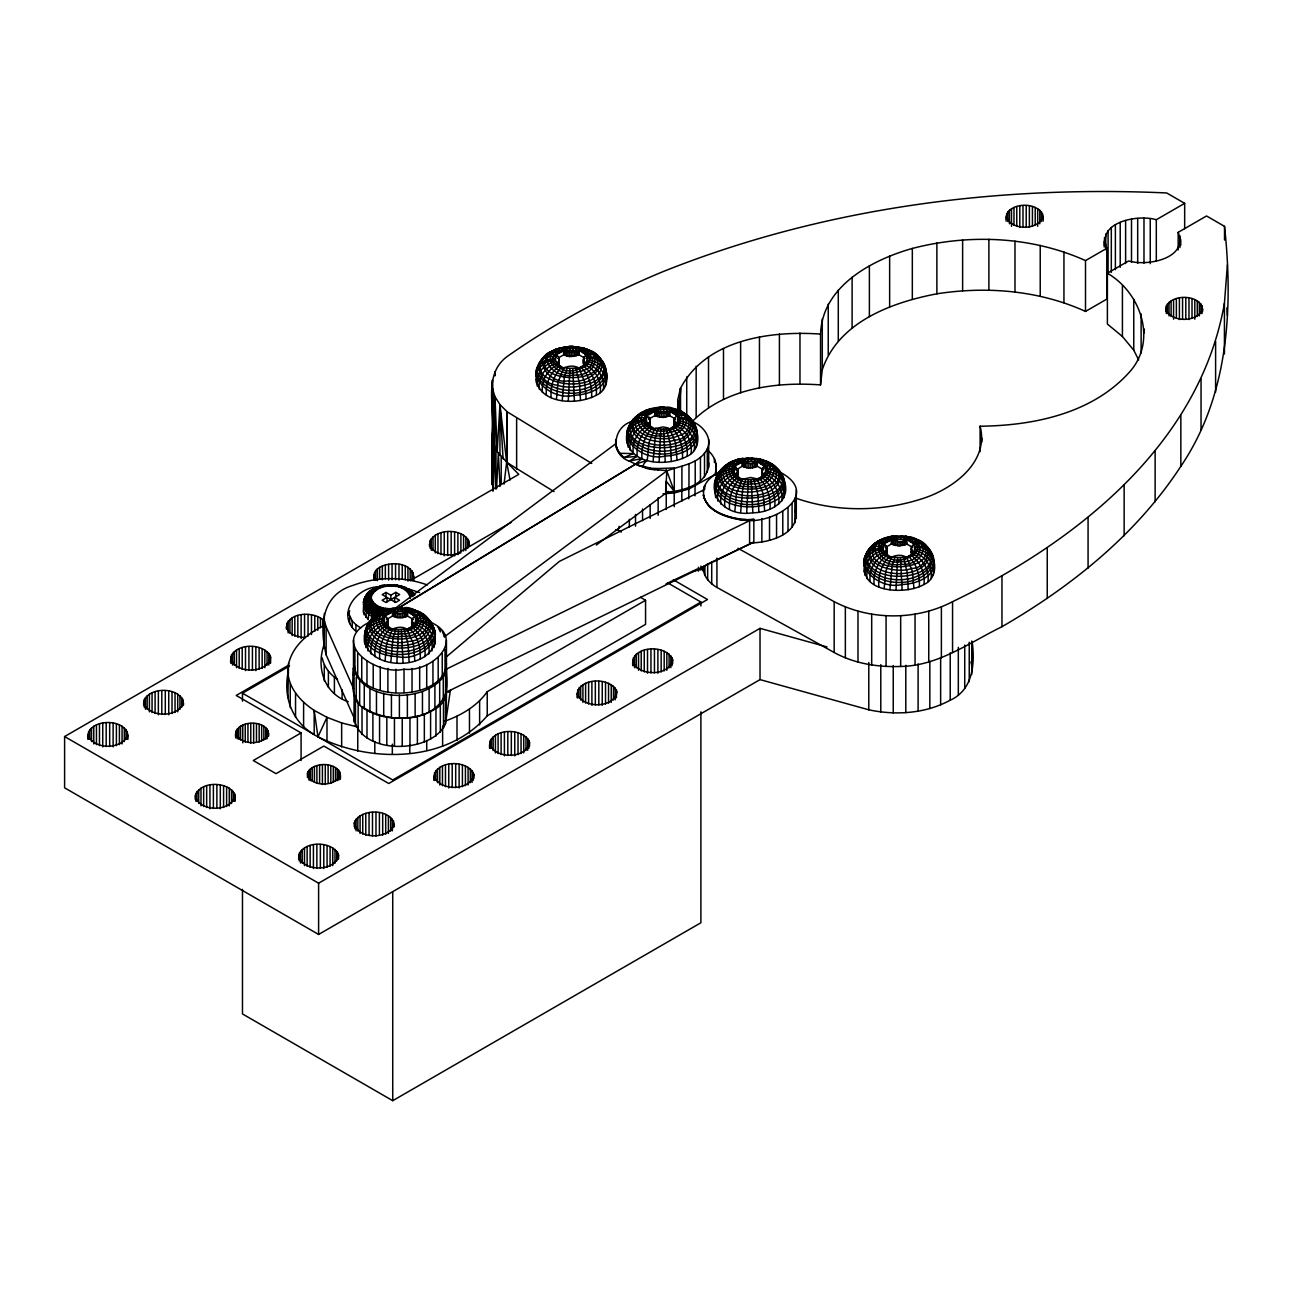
<?xml version="1.0" encoding="UTF-8"?>
<svg xmlns="http://www.w3.org/2000/svg" width="1292" height="1292" viewBox="0 0 1292 1292"><rect width="100%" height="100%" fill="white"/><g stroke="black" fill="none" stroke-linecap="round" stroke-linejoin="round"><path stroke-width="1.5" d="M195.189 795.274C197.741 812.539 232.512 812.539 235.063 795.274C229.12 779.819 195.237 780.562 195.189 799.231M230.735 657.111C233.287 674.359 268.058 674.359 270.609 657.111C264.424 640.961 228.216 642.689 230.735 663.054M298.662 855.029C301.214 872.278 335.985 872.278 338.552 855.029C332.593 839.558 298.71 840.301 298.662 858.97M340.264 779.367C343.51 761.828 312.729 759.793 307.448 773.456C309.805 787.248 335.371 787.377 340.264 775.103M446.434 663.41C444.674 703.801 349.486 703.042 354.428 660.325M370.093 621.807C327.893 642.285 376.247 676.087 404.025 669.191C431.463 672.793 467.946 638.587 429.832 621.807M394.173 826.848C394.125 808.194 360.242 807.435 354.299 822.907C357.157 839.671 388.23 839.832 394.173 824.926M410.355 598.438C407.545 582.03 377.135 581.868 371.321 596.468L366.169 597.744L363.795 600.409C363.02 608.467 371.208 613.587 377.991 615.525M435.081 640.574C430.591 670.968 369.334 670.968 364.845 640.574M364.845 637.99C362.826 627.008 373.808 618.513 384.095 619.643L384.871 616.155C374.583 613.345 366.282 622.373 365.087 631.982C362.293 649.02 383.304 656.094 396.886 656.497C424.971 663.652 456.674 624.795 415.846 619.643L415.007 616.139C427.894 612.731 436.26 626.717 435.081 637.99M375.665 570.596L373.856 576.49L375.665 580.366L375.665 570.596C385.791 559.581 415.943 561.164 413.747 580.431M368.01 650.958C365.846 639.072 374.212 627.314 385.517 624.343L384.095 619.643M433.999 780.416C431.496 760.051 467.688 758.307 473.889 774.457C471.015 791.237 439.942 791.382 433.999 776.476M489.636 748.31C487.116 727.929 523.325 726.201 529.51 742.351C526.652 759.115 495.579 759.276 489.636 744.353M536.228 376.78C535.098 365.588 543.27 351.666 556.077 354.864L556.9 355.348L555.479 358.433C514.636 363.569 546.338 402.426 574.423 395.271C588.022 394.868 609.017 387.794 606.239 370.756C605.011 361.13 596.839 352.328 586.584 354.815L585.793 355.332L587.23 358.433C608.177 355.3 614.427 387.406 596.274 395.271C577.831 405.268 539.894 404.767 536.228 379.105M537.181 368.365L536.471 374.276C547.323 399.616 595.386 399.616 606.239 374.276C604.398 365.701 595.564 360.42 587.23 360.032L585.777 363.149C596.985 366.04 605.399 377.684 603.299 389.473M587.23 360.032L587.23 358.433M605.512 368.365C600.602 397.096 547.372 397.371 537.181 371.821C540.153 364.602 547.921 360.42 555.479 360.032L556.9 363.117L556.174 363.682C545.046 366.201 537.488 378.249 539.394 389.473M627.072 443.689C624.343 431.318 631.53 411.825 647.147 415.685L646.307 419.189C605.48 424.341 637.182 463.198 665.267 456.044C678.865 455.64 699.86 448.566 697.066 431.528C695.871 421.87 687.554 412.923 677.234 415.685L678.074 419.189C699.133 416.089 705.27 448.405 687.118 456.302C668.675 466.299 630.738 465.798 627.072 440.136M628.025 429.138L627.072 437.552M635.519 526.167L635.519 514.442M632.757 665.671C630.254 645.289 666.446 643.561 672.648 659.711C669.773 676.475 638.7 676.637 632.757 661.73M674.214 506.658L674.214 492.979L688.846 489.038L714.783 474.632C718.304 466.573 715.316 456.98 708.84 451.344M696.356 429.138L697.066 435.049C686.23 460.388 638.151 460.388 627.314 435.049M692.092 421.337C702.509 425.52 712.732 437.213 707.289 448.889C699.521 464.119 680.965 465.443 666.801 470.902L665.687 492.187C682.854 491.348 709.05 484.161 708.694 462.956M781.741 501.086C783.889 489.2 775.571 477.442 764.234 474.455L765.655 471.37L764.832 466.267C775.152 463.489 783.469 472.452 784.664 482.094C790.882 501.91 769.321 512.94 752.865 512.763C717.367 518.593 698.681 480.446 730.545 462.423L738.523 464.054L742.319 461.89L750.7 463.634L765.381 460.663L772.083 464.151L774.037 467.446M778.123 471.16C821.341 492.462 778.85 521.241 749.602 520.644L749.602 542.834C768.078 543.27 800.459 534.42 795.355 510.437M863.944 565.977C862.846 554.72 870.969 540.896 883.776 544.061L884.6 544.562L883.179 547.63C842.352 552.782 874.054 591.639 902.139 584.485C915.737 584.081 936.732 577.007 933.938 559.953C932.727 550.327 924.539 541.542 914.284 544.013L913.509 544.546L914.946 547.63C935.893 544.497 942.126 576.603 923.99 584.468C906.79 594.724 860.165 593.48 865.01 564.814M913.202 555.043L914.946 547.63M375.035 656.74C373.824 646.065 378.104 634.905 386.679 628.3L386.679 625.796L382.933 625.199C376.424 607.967 408.595 605.205 417.009 616.042C423.518 633.274 391.331 636.035 382.933 625.199C389.247 625.328 389.425 615.525 382.933 616.042M492.801 490.734L492.107 434.984C495.563 409.273 482.223 374.745 507.255 356.43C555.705 322.402 608.112 294.447 662.748 271.74C822.083 207.931 995.825 185.224 1166.676 192.96L1184.667 203.345L1184.667 228.765M632.289 421.337C612.989 426.57 609.598 454.041 629.172 461.099L637.263 456.302C636.052 445.627 640.331 434.451 648.907 427.846L648.907 425.359L645.16 424.761C634.986 428.686 628.364 439.635 630.238 450.504M649.262 417.413L650.199 419.464L649.246 426.958L650.199 423.841L649.262 417.413L645.16 415.588C638.652 432.836 670.823 435.582 679.221 424.761C685.729 407.513 653.558 404.767 645.16 415.588M675.151 426.958C672.744 423.211 673.439 415.378 679.221 415.588L675.474 414.667L675.49 412.503C687.409 409.079 696.033 423.824 697.309 433.999M724.86 506.868C723.649 496.193 727.929 485.033 736.488 478.411L736.505 475.924L732.758 475.327C722.583 479.251 715.962 490.201 717.835 501.086M766.721 461.163L760.18 459.371L757.257 461.89L761.053 464.054L769.015 462.423C810.746 493.35 706.288 507.32 723.019 467.93L727.493 466.234L734.744 466.25L737.797 470.03L736.828 477.523L737.797 474.422L736.844 472.355M766.818 475.327C760.536 475.424 760.277 465.621 766.818 466.154L763.071 465.233L763.071 463.069C752.719 453.589 719.208 464.442 736.488 478.411C746.857 487.908 780.368 477.039 763.071 463.069M411.986 619.902L412.955 627.314C410.533 623.6 411.26 615.816 417.009 616.042L413.246 615.105L413.262 612.941C423.13 609.436 433.127 621.597 432.965 630.69C427.604 647.082 406.124 649.359 391.395 647.486C379.719 646.856 360.161 635.519 369.512 622.195C373.711 616.3 383.24 606.642 390.717 612.779L392.025 610.777C375.601 606.529 361.179 628.59 364.845 644.127M446.321 692.367L446.111 719.386L446.434 690.945M554.058 491.638L507.255 462.714L497.162 451.522L494.965 396.676L492.43 388.375L492.898 435.372M492.898 481.545L492.268 484.726L492.769 429.461M353.911 663.668L353.83 669.418L353.911 663.668C353.265 678.801 348.533 699.327 364.263 708.678C374.632 715.461 387.148 718.029 399.389 718.271C411.712 718.207 424.325 715.768 434.903 709.179C449.648 701.427 447.177 683.29 446.548 669.434L445.514 670.031L446.548 669.434L445.611 673.52L445.449 723.859C431.35 754.77 358.805 755.093 353.927 717.512L326.117 654.786C319.56 627.25 320.965 594.918 352.716 585.486C376.457 576.603 403.427 576.297 427.281 584.937M324.227 648.18L324.34 613.458M493.027 490.766L494.206 445.433L492.333 437.487L492.963 490.766L492.979 441.476M494.852 375.568L494.965 371.644L495.143 375.552M591.768 463.457L507.255 411.873L499.956 404.59L494.965 396.676L493.382 443.382L492.43 388.375M679.624 412.406L680.529 388.23C706.304 339.311 770.549 330.558 820.533 334.079C822.18 286.243 871.68 259.967 912.33 248.435C969.242 233.658 1031.565 236.307 1085.506 260.596L1106.776 248.322C1096.278 222.062 1137.913 214.101 1156.308 219.721L1184.667 203.345M693.933 424.745L693.271 422.5C688.006 415.023 679.269 407.319 669.66 411.324C663.846 414.441 656.368 413.408 651.798 408.805C626.895 413.763 640.396 438.117 660.05 435.808C673.794 439.958 698.374 422.775 679.576 411.631L680.529 388.23L677.719 400.019L677.719 411.76M496.58 488.699L498.324 453.088L500.069 486.438M379.606 606.723L376.069 611.988L374.987 617.091C364.99 615.993 357.916 599.278 371.321 598.438C374.486 608.144 387.196 609.485 395.901 608.37M504.042 484.112L506.658 462.213L507.255 411.873L507.255 462.714L518.77 474.342L64.6 736.553L64.6 787.813L318.607 934.455L760.019 679.608L868.789 709.809C895.921 715.623 925.557 713.588 950.218 700.199C973.086 689.928 975.105 663.426 972.165 641.656M700.894 605.996L700.894 602.04L392.736 779.964L317.961 736.795C294.075 724.764 283.013 699.715 287.906 673.568C286.727 651.168 305.558 633.952 324.437 625.393M287.906 697.664L288.536 663.426M1178.175 249.954L1178.175 232.35L1206.534 215.974L1224.525 226.358C1233.343 308.287 1228.595 396.014 1180.84 466.299C1136.443 534.355 1071.698 586.31 1001.962 626.701C969.533 642.528 938.283 665.897 900.669 666.462C877.833 667.334 854.367 663.62 834.18 652.492L716.931 587.424C709.453 583.16 702.186 575.344 703.494 566.122M1178.175 232.35C1188.688 258.61 1147.054 266.572 1128.659 260.952L1107.389 273.226C1141.547 293.074 1157.874 342.186 1128.465 373.21C1091.239 413.779 1033.051 425.649 980.111 426.215L980.111 451.635M388.472 586.164L388.779 584.759L389.134 586.18M1224.428 354.024L1224.428 303.2L1227.4 264.779M537.294 369.738C539.087 356.657 552.701 348.372 564.992 347.193L567.22 350.342L579.058 350.471C607.046 357.432 574.423 378.233 560.583 368.268C537.714 356.56 570.402 342.525 582.111 350.52C596.823 346.304 607.805 366.266 606.481 379.105M628.138 430.511C628.849 422.032 635.826 415.62 642.964 411.857L650.942 413.488L654.721 411.308L668.965 411.663C683.791 400.552 700.199 431.786 677.799 435.824C664.427 443.737 621.468 435.21 639.911 413.957L650.942 413.488L647.147 415.685L646.791 413.941M725.587 465.362C719.143 469.836 715.816 477.087 714.67 484.565M365.798 597.275L367.493 593.513L373.081 592.673M376.989 589.459C369.948 586.762 364.263 596.549 363.31 602.637L365.959 595.951L371.918 594.53M388.892 610.696L389.134 608.726M691.446 422.403C724.069 388.391 775.571 381.625 820.533 384.903L822.277 369.754L822.277 318.93M554.333 354.815C560.68 354.363 560.55 364.086 554.333 363.973L557.837 364.651L558.079 367.057C549.585 373.614 545.24 384.661 546.419 395.271M558.144 362.067L558.144 366.46L559.291 359.241M386.857 627.524L388.004 624.747L386.825 621.985M414.861 660.81L413.295 643.4L406.705 628.784L398.582 629.608L396.886 662.635M586.245 399.325L584.678 382.157L578.977 368.075L569.966 368.398L568.27 401.15M677.089 460.356L675.522 442.946L669.692 428.702L660.81 429.17L659.114 462.181M764.686 510.921L763.104 493.512L757.29 479.267L748.391 479.736L746.711 512.763M913.961 588.522L912.378 571.371L906.677 557.272L897.665 557.595L895.986 590.347M413.876 628.219L415.846 619.643M445.95 692.447C434.887 724.344 385.904 723.795 362.018 706.514L362.018 734.55M445.449 723.859L450.407 690.025M980.111 426.215C989.349 461.712 953.948 488.037 924.345 498.018C882.888 511.971 836.538 512.569 795.194 497.937M422.258 614.039C413.408 604.914 401.069 619.11 392.025 610.777L393.22 612.101L401.36 611.278C402.959 602.443 419.302 611.552 423.388 615.493M572.744 350.067C578.235 343.058 560.696 348.049 573.713 346.547M663.587 410.84C665.057 401.812 679.527 411.793 684.485 413.585L685.616 415.055L682.66 413.618M726.362 465.621L732.839 461.163L738.281 459.29L743.045 462.229L751.169 461.405L752.154 457.885L763.104 460.533L759.664 459.807M900.443 539.265L901.428 535.744L901.816 536.745L896.309 536.745L896.696 535.744L897.665 539.265L906.758 539.668C934.746 546.629 902.139 567.43 888.298 557.482C865.43 545.757 898.118 531.739 909.826 539.717C920.453 535.647 931.774 549.1 933.115 558.935M392.542 586.18L392.897 584.759L393.204 586.164M703.284 491.525C704.059 482.223 711.876 475.553 719.886 471.903M884.164 588.522L885.747 571.371L891.383 557.223C896.002 554.995 903.544 553.929 907 558.419L908.405 556.271L912.33 556.271C920.825 562.811 925.169 573.858 923.99 584.468M445.611 696.921L446.531 692.06L753.236 542.333L706.013 564.798M375.051 589.879L375.261 588.942L371.644 590.686L373.323 588.877M556.448 399.325L558.031 382.157L563.683 368.026C568.302 365.798 575.844 364.732 579.284 369.221L580.706 367.073L584.63 367.057C593.109 373.614 597.453 384.661 596.274 395.271M737.926 548.26L834.18 601.668C870.404 620.612 916.335 620.612 952.559 601.668C1075.332 542.559 1199.67 445.142 1224.428 303.2M747.034 458.886L747.422 457.885L752.364 458.159M585.066 358.304L579.058 354.832L579.284 349.583L582.837 347.952L588.28 349.825L594.772 354.266L591.817 352.845M621.339 532.062L618.157 530.14L619.126 526.312M912.766 547.485L906.758 544.029L907 538.78C910.101 535.437 915.98 537.989 918.063 541.332M385.775 608.37L384.725 611.504C374.519 611.746 360.306 599.375 371.498 590.509L374.793 590.961M368.236 625.199L368.882 622.954L375.31 616.349M630.464 424.745L631.11 422.5C637.36 413.036 648.455 407.691 659.824 407.319C672.841 408.821 655.319 403.831 660.81 410.84M718.045 475.311L718.691 473.066C723.52 467.058 732.354 456.27 740.526 462.907L741.834 460.905L742.319 466.25L736.262 469.755M384.095 621.242C375.746 621.63 366.912 626.911 365.087 635.502C375.924 660.842 424.002 660.842 434.855 635.502C433.014 626.911 424.18 621.63 415.846 621.242M540.266 361.728L537.537 367.283M867.32 553.17C868.741 546.887 874.732 543.351 879.836 540.282L887.604 541.849L876.784 542.382C851.186 578.025 953.754 572.291 918.289 540.282L910.521 541.832L909.826 539.717M886.603 546.823L886.635 554.429L886.603 546.823L884.6 544.562L882.048 544.013M865.236 556.481C869.451 543.447 883.583 536.261 896.696 535.744M368.301 593.771L371.498 590.509M911.458 546.791L911.458 554.429L911.458 546.791L913.509 544.546L916.076 544.013L912.62 543.044L912.33 540.944M911.135 552.249L911.458 551.167M1202.626 309.321C1196.893 322.725 1171.473 322.725 1165.739 309.321M127.86 739.347C131.138 716.882 84.707 716.882 87.985 739.347M127.86 735.406C121.674 749.877 94.187 749.877 87.985 735.406M183.496 705.222C183.981 685.39 143.137 685.39 143.622 705.222M183.496 703.284C177.295 717.771 149.824 717.771 143.622 703.284M268.623 736.036C269.915 717.981 231.801 719.079 235.806 738.007M324.437 621.113C314.699 610.696 286.517 611.278 286.356 628.929M268.623 733.743C263.52 745.662 240.91 745.662 235.806 733.743M324.276 644.11C315.878 667.205 323.888 693.513 348.242 701.734M348.388 615.024L349.68 610.809M365.184 596.775C361.502 605.367 370.869 612.376 378.281 614.185M365.959 595.951C362.39 604.285 371.466 611.084 378.653 612.844M413.747 576.49L411.938 580.366L411.938 570.596M469.367 546.29C469.852 526.458 429.009 526.458 429.493 546.29M467.575 538.473L467.575 548.341L469.367 544.368M593.642 352.813L588.732 350.859L584.63 351.731L584.905 353.846L588.361 354.815C582.595 354.654 582.046 362.551 584.404 366.25L583.435 359.774M583.435 363.052L584.404 356.576M577.136 693.836C583.08 708.759 614.152 708.597 617.011 691.834C610.825 675.684 574.617 677.412 577.136 697.777M694.143 450.504C696.291 438.65 687.99 426.845 676.62 423.905L678.074 419.189M445.53 669.531L749.602 520.644C730.755 520.062 696.905 510.582 704.689 485.501L704.689 489.41M715.962 478.621C709.243 508.45 756.095 512.44 774.716 500.731C792.836 493.657 784.099 466.509 765.655 469.771M736.828 473.147L732.758 475.327L735.342 474.455L733.904 471.37L735.342 466.687L732.758 466.154M765.655 471.37C773.214 471.774 780.982 475.94 783.953 483.16C773.763 508.725 720.516 508.45 715.623 479.72C718.578 472.71 726.653 469.367 733.904 469.771M865.01 558.935L863.944 571.855M867.061 552.039C859.6 587.505 949.572 582.547 927.624 547.178M1043.048 221.19C1046.536 199.953 1002.657 199.953 1006.161 221.19M1043.048 217.185C1037.314 230.59 1011.894 230.59 1006.161 217.185M1202.626 311.372C1203.466 292.686 1164.916 292.686 1165.739 311.372M379.961 613.28L382.561 607.708M363.795 600.409L363.31 611.988L368.204 619.756L369.076 609.533L374.793 603.945M649.246 422.581L645.16 424.761L647.13 424.325L654.689 428.702L651.41 429.057C644.159 436.954 641.09 448.017 641.962 458.579L629.172 461.099L638.846 465.572L650.102 467.946L650.102 468.818L674.279 467.946L674.279 491.348L666.801 470.902C661.116 469.044 633.209 471.515 647.292 460.356L648.875 442.946L654.689 428.702L663.119 426.909L668.271 427.991L670.128 430.01L671.452 427.684L677.266 424.325L677.589 426.392C687.118 431.673 692.625 442.785 691.075 453.589M379.363 587.569C379.864 585.163 384.935 583.822 385.775 586.536M385.064 660.81L386.647 643.4L392.477 629.156C397.064 626.943 404.541 625.926 407.917 630.464L409.225 628.122L413.262 628.3C421.822 634.905 426.102 646.065 424.89 656.74M734.89 510.921L736.456 493.512L742.302 479.284L750.717 477.491L755.868 478.573L757.726 480.576L759.034 478.25L763.071 478.411C771.647 485.033 775.927 496.193 774.716 506.868M822.277 369.754C838.201 322.079 891.658 302.36 936.878 293.817C986.733 286.033 1039.269 290.393 1085.506 311.42L1106.776 299.146L1106.776 248.322M398.582 629.608L395.837 629.333L392.93 638.571L390.846 662.021M660.81 429.17L658.064 428.879L655.157 438.133L653.074 461.567M748.391 479.736L745.662 479.461L742.738 488.699L740.655 512.133M569.966 368.398L567.22 368.123L564.313 377.345L562.23 400.536M897.665 557.595L894.936 557.32L892.029 566.542L889.93 589.733M388.779 584.759L383.966 585.922L389.005 585.486M442.252 630.964L444.416 636.778L445.029 635.389M413.505 619.546L407.465 616.058L407.917 610.777L410.355 609.243L413.295 610.405L409.839 609.679M874.813 545.289L876.784 542.01L879.836 540.282M640.396 597.275L645.564 600.263L645.564 624.359L487.229 715.784C446.693 762.894 370.352 763.265 317.961 736.795L326.989 717.335L341.653 722.922L357.755 726.976M675.716 419.173L669.66 415.685L670.128 410.339M401.36 611.278L404.089 611.552L407.012 608.241L412.439 609.566M666.317 411.114L668.562 407.949L670.354 408.87L666.737 408.498M751.169 461.405L753.914 461.68L756.143 458.531L757.952 459.451M353.41 675.668L353.314 668.271C363.569 703.833 428.605 703.219 445.611 673.52M885.068 539.668C889.962 533.854 900.395 547.743 907 538.78M395.901 586.536L397.5 585.438L392.671 585.486M867.11 578.671C865.204 567.446 872.746 555.431 883.873 552.879L886.635 550.053L886.942 547.889M412.923 622.146L411.986 625.263M675.135 421.79L674.198 424.907M364.263 598.777L367.493 593.513M368.398 592.947C361.469 601.426 372.112 610.648 380.365 611.94M633.629 418.753C609.598 457.336 714.783 457.336 690.768 418.753M721.211 469.335C696.194 512.117 814.025 504.09 773.973 465.362M648.907 412.503L652.945 412.342L654.253 410.339L654.721 411.308L654.721 415.685L648.665 419.173M391.799 609.323L397.597 607.757L402.329 607.757L402.716 608.774M741.624 459.451L747.422 457.885L748.391 461.405M569.966 350.067L568.981 346.547L563.199 348.097C583.936 339.731 609.517 366.815 576.975 372.08C555.964 379.057 535.179 352.022 565.718 347.839M552.346 352.135L555.754 349.325L562.004 351.44L563.425 349.583L560.97 348.032C532.853 354.686 553.751 379.703 573.486 375.019C597.308 377.167 604.737 348.969 577.718 347.193L575.473 350.342L577.766 351.085L579.284 349.583M380.962 613.361L384.354 610.535M643.19 412.907L646.581 410.097L652.945 412.342M654.253 430.01L655.383 428.314L658.064 428.879M730.788 463.473L734.873 461.05M880.062 541.332L883.47 538.522L889.703 540.637L891.125 538.78L891.383 544.029L885.295 547.533M741.834 480.576L742.981 478.896L745.662 479.461M563.425 369.221L564.62 367.574L567.22 368.123M392.025 630.464L393.236 628.784L395.837 629.333M891.125 558.419L892.32 556.771L894.936 557.32M397.387 608.031L398.582 611.278M376.537 615.493L380.736 612.295L388.698 613.942L392.526 611.746L392.526 616.026L386.405 619.562M642.964 411.857L638.765 415.055L641.72 413.618M372.064 589.895L376.634 587.279L379.606 588.183M444.416 721.34C460.953 715.461 476.958 706.272 487.229 691.688L645.564 600.263M908.179 589.733L907.226 572.453L903.916 559.065L905.821 556.804M580.479 400.536L579.51 383.256L576.216 369.867L578.122 367.606M384.919 624.795L392.477 629.156L389.183 629.511C381.931 637.392 378.879 648.455 379.735 659.033M734.728 474.907L742.302 479.284L739.008 479.639C731.757 487.52 728.688 498.583 729.56 509.145M556.174 363.682L563.683 368.026L560.583 368.268C553.396 376.101 550.279 387.051 551.135 397.548M883.873 552.879L891.383 557.223L888.298 557.482C881.112 565.298 877.995 576.264 878.835 586.746M757.726 460.905L755.852 466.945L752.525 467.833L747.051 467.833L742.319 466.25L743.045 462.229L743.724 466.929L743.724 462.552M407.917 610.777L406.043 616.736L402.716 617.624L397.242 617.608L392.526 616.026L393.22 612.101L393.931 616.704L393.931 612.424M399.115 587.198L401.295 586.035L410.032 590.686L406.415 588.942L406.625 589.879M557.191 355.575L555.964 356.85C530.657 352.894 536.067 383.934 557.353 385.129C573.26 391.428 617.689 382.125 599.908 357.981M395.837 611.552L392.93 608.241L386.647 610.405L390.087 609.679M648.875 409.952L651.798 408.805M736.456 460.533L738.281 459.29M541.267 360.726L546.694 355.122M366.234 595.16L370.562 590.799M375.778 615.234C358.352 633.242 392.703 646.727 407.61 641.478C428.04 641.446 438.957 617.156 415.572 610.535M638.006 414.78C618.593 435.808 660.18 446.321 674.666 440.023C694.498 440.087 697.874 407.61 675.474 414.667M448.486 692.237L450.876 689.847M874.878 543.205C855.466 564.233 897.052 574.73 911.538 568.432C931.096 568.561 934.907 536.309 912.62 543.044M867.982 550.925L871.922 546.032L878.592 542.042M915.56 539.442L906.096 536.212L903.189 539.539L905.466 540.282L905.466 544.659L899.071 545.854L891.383 544.029L892.32 540.088L897.665 539.265M399.341 607.66L635.406 464.199L641.962 458.579M888.298 557.482L887.636 555.059C877.914 561.18 872.875 573.18 874.135 584.468M727.493 464.151L730.545 462.423M586.746 356.85L595.095 357.222L601.797 360.969C604.995 386.211 565.266 388.327 549.068 378.54C530.673 372.451 544.74 344.318 559.904 352.651C528.315 349.47 545.256 385.549 568.771 380.769C589.798 385.791 617.269 359.951 586.939 349.325M394.577 608.774L615.509 443.915L618.319 451.78L623.955 457.578L637.263 456.302M444.416 636.778L666.801 470.902M445.982 657.176L559.355 561.406L703.284 490.136M596.306 545.046L668.287 491.348M647.13 424.325L646.307 419.189M402.07 588.183L404.38 587.166L406.076 588.183L400.278 586.164M552.12 351.085C516.671 383.094 619.239 388.827 593.626 353.168L584.905 353.846M369.076 591.946L374.147 588.7M635.05 417.607L637.537 415.895M722.648 468.172L725.119 466.477M376.989 605.447L372.064 611.584L371.288 620.241M648.907 427.846L650.91 426.505L651.41 429.057M736.488 478.411L738.507 477.071L739.008 479.639M386.679 628.3L388.698 626.959L389.183 629.511M558.079 367.057L559.92 365.846L560.583 368.268M398.727 607.838L635.406 464.199L647.292 460.356M692.9 571.516L703.316 568.658M687.118 456.302C688.329 445.627 684.049 434.451 675.49 427.846L669.692 428.702L669.692 431.609M407.416 629.172L415.055 624.763C426.312 627.524 433.918 639.524 431.916 650.958M757.29 479.267L764.848 474.907L765.187 476.974C774.716 482.239 780.207 493.35 778.672 504.155M557.595 358.336L563.683 354.832L564.62 350.891L563.425 349.583L563.683 354.832L569.675 356.592L579.058 354.832L578.154 350.907L577.766 355.462L577.766 351.085L571.371 352.28L563.683 350.471L556.077 354.864L555.98 353.184M578.977 368.075L586.584 363.682L586.73 365.62C596.161 370.836 601.733 381.818 600.231 392.542M387.002 601.814L387.002 597.437L382.109 600.263L385.937 602.476L399.664 594.546L395.837 592.334L390.846 595.224L386.001 592.43L382.174 594.643L395.691 602.443L399.519 600.231L394.674 597.437L394.674 601.814M410.565 580.479L510.938 522.533M288.455 665.283L236.21 695.451L301.084 732.919L301.084 760.52M242.476 701.152L242.476 693.223L289.489 666.074M301.084 732.919L253.28 760.52L276.052 773.666L323.856 746.065L388.747 783.517L707.483 599.504L673.326 579.785M64.6 736.553L318.607 883.195L760.019 628.348L827.042 646.953M906.677 557.272L914.284 552.879C925.379 555.447 932.921 567.446 931.015 578.671M242.476 889.381L242.476 1013.945L392.736 1100.687L700.894 922.763L700.894 711.811M885.795 556.271L885.537 553.848C875.088 558.628 868.531 570.305 870.178 581.755M557.837 364.651C547.388 369.431 540.815 381.108 542.478 392.542M584.63 351.731L582.821 352.635L582.111 350.52M648.907 425.359C638.2 430.026 631.594 441.993 633.306 453.589L623.955 457.578M386.679 625.796C375.972 630.48 369.383 642.447 371.079 654.027M736.505 475.924C725.797 480.608 719.192 492.575 720.904 504.155M413.262 612.941L411.244 613.942L407.465 611.778M549.068 352.813L559.856 347.952M639.895 413.585L647.276 410.485M675.49 412.503L673.455 413.488L669.66 411.324M372.629 589.281L377.296 587.166M377.668 614.039L385.048 610.938M876.784 542.01L885.747 538.393M404.687 589.459L409.047 589.281M666.058 583.839L696.937 569.126M732.839 461.163L734.179 460.663M577.54 367.348L575.473 368.123L576.216 369.867M373.081 602.233L366.767 607.224L365.798 617.334M763.071 465.233L772.067 464.522C796.857 497.275 702.719 497.275 727.509 464.522L738.523 464.054L734.744 466.25L734.389 464.522M413.246 615.105L422.242 614.394C447.032 647.163 352.894 647.163 377.684 614.394L388.698 613.942L384.871 616.155L384.564 614.394M885.068 552.023L885.068 554.946L884.616 552.314L882.048 553.186L885.537 553.848M554.413 349.825L564.992 347.193M645.257 410.598L660.05 407.529M656.126 411.986L656.126 416.363L655.464 411.663L654.721 415.685L663.119 417.445L669.66 415.685L668.965 411.663L668.255 416.363L668.255 411.986M460.905 552.831C450.65 556.529 434.015 556.19 429.493 544.368M376.069 587.618L380.865 585.987L382.561 587.198M381.398 586.164C361.889 589.346 367.687 610.244 385.048 610.308M375.601 588.183L379.606 586.843M882.129 539.022L892.707 536.39L894.936 539.539L892.675 540.282L892.675 544.659L891.383 539.668L883.776 544.061L883.68 542.382M888.67 537.23C860.569 543.884 881.467 568.9 901.202 564.233C920.841 566.526 934.342 542.188 909.455 537.23M406.883 590.961L411.114 590.799L414.91 594.255M577.718 347.193L583.822 348.339L590.347 352.135M371.918 600.376C365.103 601.135 362.551 608.774 364.15 614.734M646.791 422.387C635.083 423.873 625.683 435.226 628.138 447.177M734.389 472.953C722.68 474.439 713.281 485.792 715.736 497.743M384.564 622.825C372.855 624.311 363.456 635.664 365.911 647.615M884.616 552.314L883.663 550.812C872.084 552.298 862.636 563.473 865.01 575.344M656.562 408.595C625.99 412.794 646.791 439.861 667.819 432.868C700.393 427.604 674.795 400.488 654.027 408.87L655.819 407.949L658.064 411.114M737.296 459.677L742.738 458.353L745.662 461.68M743.417 458.531C716.382 460.307 723.811 488.521 747.648 486.39C767.4 491.073 788.298 466.024 760.18 459.371M744.144 459.161C716.769 461.971 730.416 488.263 751.686 483.822C772.778 485.711 779.351 460.743 755.416 459.161M379.961 586.326L385.048 585.389M379.816 586.843C357.351 585.954 335.549 613.926 355.93 631.287L355.93 624.714L352.215 621L348.388 612.747M385.404 585.857C362.325 587.375 368.672 611.455 389.005 609.63M387.487 609.566L397.823 607.967L408.127 609.323M393.592 608.403C362.664 611.568 378.072 641.284 402.103 636.262C425.94 638.409 433.369 610.195 406.334 608.403M394.335 609.049C366.944 611.843 380.591 638.135 401.86 633.71C422.952 635.599 429.542 610.632 405.607 609.049M654.091 469.594L658.129 468.754L658.129 470.191M408.595 592.673L414.183 593.513M753.85 519.336L745.71 520.369L745.71 519.336C729.479 518.673 707.725 512.682 703.284 494.82C707.031 511.987 727.041 516.509 741.673 519.917L753.85 519.336L753.85 542.721M646.307 420.804C638.765 421.192 630.997 425.375 628.025 432.594C638.652 457.416 685.729 457.416 696.356 432.594C693.4 425.375 685.616 421.192 678.074 420.804M733.904 471.37C725.571 471.758 716.737 477.039 714.896 485.63C725.749 510.954 773.827 510.954 784.664 485.63L783.953 483.16M883.663 550.812L883.179 549.229C874.846 549.617 866.011 554.898 864.187 563.473C875.023 588.813 923.102 588.813 933.938 563.473C932.113 554.898 923.279 549.617 914.946 549.229M563.716 347.322L569.207 346.757M742.141 458.66L757.435 458.66M743.433 459.258L756.143 459.258M663.006 493.786L674.214 492.979M384.176 585.438L397.5 585.438M896.923 535.954L891.415 536.519L892.707 536.39M897.165 536.648C868.224 536.115 875.556 566.041 900.96 561.665C925.96 563.037 925.96 535.276 900.96 536.648M393.608 609.13L406.318 609.13M677.589 417.623L685.939 417.994L692.641 421.741C696.776 453.024 627.605 453.024 631.74 421.741L638.442 417.994L646.791 417.623M765.187 468.188L773.537 468.56L780.239 472.307C784.373 503.605 715.203 503.605 719.337 472.307L726.023 468.56L734.389 468.188M914.461 546.048L922.795 546.419L929.497 550.166C933.648 581.448 864.477 581.448 868.612 550.166L875.33 546.419L883.663 546.048M415.362 618.06L423.728 618.448L430.414 622.195C434.548 653.477 365.378 653.477 369.512 622.195L376.214 618.448L384.564 618.06M409.758 594.53L413.65 594.804L407.529 588.7M885.795 540.944L889.703 540.637M558.079 351.731L562.004 351.44M586.73 365.62L582.805 365.862L584.63 367.057M927.947 581.755C929.449 571.032 923.877 560.034 914.445 554.817L910.505 555.059L912.33 556.271M736.488 463.069L740.526 462.907M386.679 612.941L390.717 612.779M428.847 654.027C430.397 643.238 424.89 632.111 415.362 626.846L411.244 626.943L413.262 628.3M677.589 426.392L673.471 426.489L675.49 427.846M765.187 476.974L761.069 477.071L763.071 478.411M896.486 536.002L901.638 536.002M388.585 584.985L393.075 584.985M388.521 585.47L393.156 585.47M633.306 453.589L619.885 453.298L616.219 447.726L615.686 444.254M410.355 596.468L411.744 596.5C410.113 589.669 402.458 586.923 396.273 585.857M573.486 346.757L579.51 348.097M664.33 407.529L675.522 409.952M658.129 468.754L646.226 467.882L635.406 464.199M901.202 535.954L906.096 536.212M392.897 584.759L397.242 585.179M304.557 637.505C297.596 637.004 288.407 634.679 286.356 627.008M615.573 529.865L618.157 530.14M756.143 458.531L762.264 459.677M905.417 536.39L911.538 537.537M396.951 585.163L401.295 586.035L402.313 587.569M396.612 585.389L401.715 586.326M399.163 586.229L402.054 586.843M401.86 586.843L419.545 592.511M404.089 611.552L406.705 612.101L407.465 616.058L406.043 616.736L406.043 612.44M753.914 461.68L756.563 462.245L757.257 466.25L763.314 469.755M586.746 361.615C598.341 363.084 607.789 374.26 605.399 386.147M914.461 550.812C926.041 552.298 935.489 563.473 933.115 575.344M677.589 422.387C689.298 423.873 698.697 435.226 696.243 447.177M765.187 472.953C776.896 474.439 786.295 485.792 783.84 497.743M415.362 622.825C427.071 624.311 436.47 635.664 434.015 647.615M588.361 363.973L584.404 361.873M916.076 553.186L913.056 552.023L911.135 548.971M679.221 424.761L675.151 422.581L674.182 419.464M672.583 408.805L679.576 411.631M677.105 410.485L681.191 412.907M764.686 461.05L768.788 463.473M400.811 585.987L405.607 587.618M414.877 610.938L418.963 613.361M412.955 623.019L417.009 625.199M638.846 465.572L642.463 466.8M582.837 347.952L583.822 348.339M918.289 540.282L922.488 543.48M769.015 462.423C777.865 466.364 783.743 475.101 784.906 484.565M765.381 460.663L772.083 464.151M914.655 538.522L921.341 542.01M404.38 587.166L409.612 589.895M403.653 587.279L411.082 592.398L413.085 596.726M375.051 615.896L368.301 611.988L363.423 604.268M579.058 350.471L586.584 354.815M906.758 539.668L914.284 544.013M667.706 582.87L700.894 602.04M242.476 693.223L314.182 734.502L314.182 710.39C301.327 701.911 289.731 689.476 287.906 673.568M764.832 466.267L761.053 464.054L760.568 461.858M677.234 415.685L673.455 413.488L672.971 411.276M415.007 616.139L411.244 613.942L410.743 611.73M414.409 624.327L415.362 626.846M773.214 465.621L777.881 470.078M686.86 415.895L689.33 417.607M596.016 355.122L598.487 356.818L595.531 354.008M408.353 588.877L413.375 593.771M424.632 616.349C434.144 621.937 435.775 634.13 435.081 644.127M355.93 624.714L360.71 627.993M322.192 657.886C323.969 666.817 329.961 674.424 337.487 679.35M923.247 543.205L926.186 546.032M424.164 615.234L431.043 622.954L433.789 628.51M1138.672 359.919L1133.762 350.197L1122.425 336.501L1107.389 324.05L1107.389 273.226M908.405 556.271C916.787 563.813 920.114 575.747 919.29 586.746M580.706 367.073C589.071 374.615 592.398 386.55 591.575 397.548M759.034 478.25C767.496 485.937 770.888 497.985 770 509.145M671.452 427.684C679.899 435.372 683.307 447.403 682.418 458.579M409.225 628.122C417.671 635.809 421.079 647.857 420.191 659.033M557.256 362.907L555.964 361.615C544.368 363.084 534.92 374.26 537.294 386.147M927.155 547.937L930.143 550.925M778.882 471.079L781.515 475.311M411.114 590.799L414.748 595.289M674.279 491.348L666.268 481.205L666.268 492.155M621.759 455.705L619.885 453.767M762.894 467.801L761.747 474.955L762.91 477.717L762.91 473.34M354.04 693.966L358.142 702.606L358.142 730.658M930.789 553.17L932.889 556.481M605.173 367.283L602.427 361.728M431.916 627.621L434.015 630.948M440.217 630.383L438.182 626.911L440.362 631.917M495.611 488.764L494.206 445.433L497.162 451.522L499.956 404.59L506.658 462.213L510.065 480.043M324.227 620.144L326.117 626.733L353.556 688.62M558.742 361.695L559.291 363.617M903.916 559.065L903.189 557.32L905.24 556.545L905.24 559.468M753.914 479.461L757.952 494.61L758.905 512.133M666.317 428.879L670.354 444.028L671.323 461.567M404.089 629.333L408.127 644.482L409.096 662.021M605.399 369.738L606.481 373.226M365.798 633.048C375.988 658.597 429.219 658.322 434.128 629.592M970.922 661.892L972.165 667.286M703.123 568.771L703.494 570.789L703.494 566.881M914.009 555.608L913.476 552.346L914.445 554.817M317.961 736.795L314.182 710.39L326.989 717.335L326.989 741.43M900.443 557.595L902.139 590.347M751.169 479.736L752.865 512.763M663.587 429.17L665.267 462.181M572.744 368.398L574.423 401.15M401.36 629.608L403.039 662.635M392.542 608.726L392.671 609.63M1226.819 307.932L1227.4 315.603M503.072 458.886L499.956 404.59L499.956 455.414M677.719 400.019L678.381 411.922M492.914 403.265L492.43 379.945L492.268 484.726M886.958 553.364L885.957 545.805M1224.525 226.358L1224.525 240.054M1215.611 341.314L1215.611 392.138M1202.077 305.623L1202.077 313.439M1200.962 303.878L1200.962 313.649M1201.043 378.831L1201.043 429.655M1199.347 302.263L1199.347 315.942M1197.28 300.842L1197.28 316.475M1194.809 299.631L1194.809 319.189M1192.015 298.71L1192.015 318.252M1188.979 298.064L1188.979 319.576M1185.798 297.741L1185.798 319.253M1182.568 297.741L1182.568 319.253M1180.743 239.472L1180.743 245.335M1180.84 415.475L1180.84 466.299M1179.967 235.855L1179.967 247.58M1179.402 298.064L1179.402 319.576M1176.366 298.71L1176.366 318.252M1173.572 299.631L1173.572 319.189M1171.101 300.842L1171.101 316.475M1169.018 302.263L1169.018 315.942M1167.403 303.878L1167.403 313.649M1166.305 305.623L1166.305 313.439M1156.308 219.721L1156.308 260.774M1155.129 450.94L1155.129 501.764M1150.251 218.687L1150.251 263.649M1144.292 329.008L1144.292 332.916M1143.985 218.251L1143.985 263.213M1141.127 313.94L1141.127 353.039M1137.687 218.396L1137.687 263.358M1133.762 299.373L1133.762 350.197M1131.501 219.155L1131.501 262.163M1125.623 220.48L1125.623 263.487M1124.137 484.968L1124.137 535.792M1122.425 285.677L1122.425 336.501M1120.212 222.337L1120.212 267.299M1115.384 224.695L1115.384 269.657M1111.314 227.473L1111.314 272.434M1108.084 230.606L1108.084 273.613M1105.774 233.997L1105.774 249.647M1104.482 237.566L1104.482 245.383M1104.208 241.216L1104.208 247.079M1088.074 517.301L1088.074 568.125M1085.506 260.596L1085.506 311.42M1063.946 251.924L1063.946 302.748M1047.247 547.679L1047.247 598.503M1042.483 213.487L1042.483 219.349M1041.384 211.743L1041.384 221.513M1040.222 245.367L1040.222 296.191M1039.769 210.128L1039.769 223.807M1037.686 208.706L1037.686 226.294M1035.215 207.495L1035.215 225.099M1032.421 206.575L1032.421 226.116M1029.385 205.929L1029.385 227.44M1026.219 205.606L1026.219 227.117M1022.989 205.606L1022.989 227.117M1019.808 205.929L1019.808 227.44M1016.772 206.575L1016.772 226.116M1014.979 241.12L1014.979 291.944M1013.978 207.495L1013.978 225.099M1011.507 208.706L1011.507 226.294M1009.44 210.128L1009.44 223.807M1007.825 211.743L1007.825 221.513M1006.71 213.487L1006.71 219.349M1001.962 575.877L1001.962 626.701M988.881 239.278L988.881 290.119M981.855 438.085L981.855 441.993M971.746 641.026L971.746 674.537M969.242 642.221L969.242 681.643M964.736 645.047L964.736 688.41M962.621 239.908L962.621 290.732M958.325 647.34L958.325 694.66M952.559 601.668L952.559 652.492M950.218 652.88L950.218 700.199M941.383 607.078L941.383 657.903M940.641 657.563L940.641 704.883M936.878 242.993L936.878 293.817M933.228 557.563C928.851 587.133 869.274 587.133 864.897 557.563M929.836 661.262L929.836 708.581M928.754 611.294L928.754 662.118M918.111 663.878L918.111 711.198M915.043 614.168L915.043 665.009M913.056 552.023L913.056 554.946M912.33 248.435L912.33 299.26M912.104 551.07L912.104 555.447M905.805 665.332L905.805 712.651M904.012 540.799L904.012 545.176M902.43 541.17L902.43 545.547M900.766 541.396L900.766 545.789M900.669 615.638L900.669 666.462M899.071 541.477L899.071 545.854M897.375 541.396L897.375 545.789M895.711 541.17L895.711 545.547M894.129 540.799L894.129 545.176M893.24 665.59L893.24 712.909M889.639 256.091L889.639 306.915M886.005 551.07L886.005 555.463M886.07 615.638L886.07 666.462M883.179 547.63L883.179 549.229M880.789 664.621L880.789 711.957M871.696 614.168L871.696 665.009M869.387 265.764L869.387 316.588M868.789 662.489L868.789 709.809M857.985 611.294L857.985 662.118M852.106 277.215L852.106 328.039M845.356 607.078L845.356 657.903M838.282 290.119L838.282 340.943M834.18 601.668L834.18 652.492M828.237 304.153L828.237 354.977M820.533 334.079L820.533 384.903M799.974 333.078L799.974 383.902M796.292 490.136L796.292 518.221M794.887 499.455L794.887 522.856M792.093 503.864L792.093 527.265M788.023 507.934L788.023 531.335M783.953 479.72L783.84 485.679M782.79 511.535L782.79 534.936M779.415 334.063L779.415 384.903M776.557 514.555L776.557 537.957M769.515 516.913L769.515 540.298M762.264 468.673L762.264 476.829M761.876 469.61L761.876 475.908M761.876 518.512L761.876 541.913M760.019 628.348L760.019 679.608M759.454 337.05L759.454 387.875M757.257 461.89L757.257 466.25L755.852 466.945L755.852 462.552M754.253 463.085L754.253 467.462M752.525 463.457L752.525 467.833M750.7 463.634L750.7 468.011M748.859 463.634L748.859 468.011M747.051 463.457L747.051 467.833M745.322 463.085L745.322 467.462M740.623 341.928L740.623 392.752M737.797 470.03L737.797 475.488M737.474 468.98L737.474 476.522M735.923 467.058L735.923 469.981M735.907 474.067L735.907 476.99M723.488 348.549L723.488 399.373M716.931 558.112L716.931 587.424M716.252 469.335L716.252 475.198M716.139 463.973L716.139 475.698M714.428 458.692L714.428 462.601M711.714 562.343L711.714 583.839M708.694 439.555L708.694 467.656M708.517 356.754L708.517 407.578M707.661 564.152L707.661 579.801M707.289 448.889L707.289 472.274M704.899 565.621L704.899 575.392M704.511 453.298L704.511 476.7M703.123 567.14L703.123 571.08M700.926 566.074L700.926 570.014M700.442 457.368L700.442 480.769M698.439 567.22L698.439 571.161M696.162 366.282L696.162 417.106M695.209 460.969L695.209 484.371M695.048 486.034L695.048 495.805M688.975 463.99L688.975 487.391M688.846 489.038L688.846 498.809M686.73 376.876L686.73 415.976M681.918 466.331L681.918 489.733M681.837 491.38L681.837 501.151M680.529 388.23L680.529 413.634M676.071 423.501L676.071 426.425M675.151 422.581L675.151 425.504M674.505 418.414L674.521 425.956M672.648 659.711L672.648 663.652M672.034 657.725L672.034 665.606M670.839 655.835L670.839 667.657M669.095 654.091L669.095 667.883M666.656 412.519L666.656 416.896M666.85 652.541L666.85 670.29M666.268 468.754L666.268 470.869M666.236 493.786L666.236 509.419M664.928 412.875L664.928 417.268M664.185 651.249L664.185 670.968M663.119 413.069L663.119 417.445M661.278 413.069L661.278 417.445M661.165 650.247L661.165 671.937M659.453 412.875L659.453 417.268M658.145 497.695L658.145 515.282M657.886 649.553L657.886 673.213M657.725 412.519L657.725 416.896M654.446 649.198L654.446 672.874M650.958 649.198L650.958 672.874M650.199 419.464L650.199 424.907M650.167 504.704L650.167 518.383M649.892 418.414L649.876 425.956M648.309 423.501L648.309 426.425M647.518 649.553L647.518 673.213M644.24 650.247L644.24 671.937M642.56 508.967L642.56 520.692M641.22 651.249L641.22 670.968M638.555 652.541L638.555 670.29M636.31 654.091L636.31 667.883M634.566 655.835L634.566 667.657M633.371 657.725L633.371 665.606M629.333 519.255L629.333 527.088M617.091 448.889L617.091 449.761M616.413 689.847L616.413 697.728M615.686 439.555L615.686 445.692M615.218 687.958L615.218 699.779M613.474 686.213L613.474 700.006M611.229 684.663L611.229 702.412M608.548 683.371L608.548 703.09M605.528 682.354L605.528 704.043M602.25 681.675L602.25 705.335M598.826 681.32L598.826 704.98M595.337 681.32L595.337 704.98M591.898 681.675L591.898 705.335M588.619 682.354L588.619 704.043M585.599 683.371L585.599 703.09M583.758 357.593L583.758 365.232M582.918 684.663L582.918 702.412M580.673 686.213L580.673 700.006M578.929 687.958L578.929 697.809M577.734 689.847L577.734 697.728M576.313 351.602L576.313 355.978M574.73 351.973L574.73 356.35M573.067 352.199L573.067 356.592M571.371 352.28L571.371 356.657M569.675 352.199L569.675 356.592M568.012 351.973L568.012 356.35M566.429 351.602L566.429 355.978M559.145 358.255L559.161 364.602M558.774 361.162L558.774 365.555M555.479 358.433L555.479 360.032M536.228 373.226L536.228 382.642M529.51 742.351L529.51 746.292M528.913 740.364L528.913 748.246M527.717 738.475L527.717 750.297M525.973 736.731L525.973 750.523M523.728 735.18L523.728 752.929M521.047 733.888L521.047 753.607M518.027 732.887L518.027 754.56M516.638 418.333L516.638 469.157M514.749 732.193L514.749 755.852M511.325 731.837L511.325 755.497M507.821 731.837L507.821 755.497M504.397 732.193L504.397 755.852M501.199 456.738L501.199 484.355M501.118 732.887L501.118 754.56M498.098 733.888L498.098 753.607M495.983 449.309L495.983 488.747M495.417 735.18L495.417 752.929M494.965 371.644L494.965 375.552M494.965 396.676L494.965 447.5M493.173 736.731L493.173 750.523M491.428 738.475L491.428 748.326M490.233 740.364L490.233 748.246M487.229 691.688L487.229 715.784M479.623 700.829L479.623 724.925M473.889 774.457L473.889 778.398M473.276 772.471L473.276 780.368M472.081 770.581L472.081 782.419M470.336 768.837L470.336 782.645M469.464 709.098L469.464 733.194M468.77 540.363L468.77 546.29M468.092 767.303L468.092 785.035M465.831 536.729L465.831 550.537M465.427 766.011L465.427 785.714M463.586 535.195L463.586 550.957M462.407 764.993L462.407 786.683M460.905 533.887L460.905 551.636M459.128 764.299L459.128 787.975M457.885 532.885L457.885 554.575M456.997 716.236L456.997 740.348M455.688 763.96L455.688 787.619M454.606 532.191L454.606 555.851M452.2 763.96L452.2 787.619M451.166 531.852L451.166 555.512M448.76 764.299L448.76 787.975M447.678 531.852L447.678 555.512M446.434 640.008L446.434 668.093M445.482 764.993L445.482 786.683M445.029 649.327L445.029 672.728M444.254 532.191L444.254 555.851M443.495 700.183L443.495 728.22M443.285 677.945L443.285 701.346M442.623 726.088L442.623 746.162M442.462 766.011L442.462 785.714M442.252 653.736L442.252 677.137M440.976 532.885L440.976 554.575M440.314 704.285L440.314 732.322M439.797 767.303L439.797 785.035M439.684 682.079L439.684 705.48M438.182 657.806L438.182 681.207M437.956 533.887L437.956 553.606M437.552 768.837L437.552 782.645M435.953 708.016L435.953 736.052M435.808 770.581L435.808 780.449M435.275 535.195L435.275 552.928M434.903 685.794L434.903 709.179M434.613 772.471L434.613 780.368M433.03 536.729L433.03 550.537M432.949 661.407L432.949 684.792M431.286 538.473L431.286 550.311M430.591 711.278L430.591 739.315M430.091 540.363L430.091 548.26M429.106 688.975L429.106 712.377M426.715 664.411L426.715 687.812M426.731 740.461L426.731 750.49M424.341 713.959L424.341 742.012M422.452 691.543L422.452 714.944M419.674 666.769L419.674 690.17M417.397 716.01L417.397 744.047M415.136 693.416L415.136 716.818M413.876 623.939L413.876 626.798M413.133 572.485L413.133 580.366M412.293 618.852L412.31 626.313M412.035 668.368L412.035 691.769M410.194 568.851L410.194 580.673M409.968 717.351L409.968 745.387M409.806 745.177L409.806 753.204M407.949 567.301L407.949 581.109M407.368 694.531L407.368 717.932M405.284 566.009L405.284 579.817M404.444 612.973L404.444 617.269M404.025 669.191L404.025 692.577M402.716 613.329L402.716 617.624M402.264 565.008L402.264 578.8M402.232 717.948L402.232 746.001M400.908 613.506L400.908 617.802M399.389 694.87L399.389 718.271M398.986 564.313L398.986 580.092M399.066 613.506L399.066 617.802M397.242 613.312L397.242 617.608M395.901 669.191L395.901 692.577M395.837 592.334L395.837 596.726M395.546 563.958L395.546 579.737M395.514 612.957L395.514 617.253M394.448 717.787L394.448 745.839M393.575 820.921L393.575 826.832M392.736 891.738L392.736 1100.687M392.38 819.031L392.38 830.853M392.332 744.176L392.332 754.221M392.057 563.958L392.057 579.737M391.428 694.418L391.428 717.819M390.846 595.224L390.846 599.601M390.636 817.287L390.636 831.079M388.617 564.313L388.617 580.092M388.391 815.736L388.391 833.485M387.858 619.498L387.875 625.699M387.891 668.368L387.891 691.769M387.471 618.577L387.487 626.636M386.857 623.228L386.857 626.087M386.825 716.882L386.825 744.919M386.001 592.43L386.001 596.807M385.71 814.445L385.71 834.164M385.339 565.008L385.339 578.8M383.708 693.19L383.708 716.592M382.69 813.443L382.69 835.133M382.319 566.009L382.319 579.817M380.252 666.769L380.252 690.17M379.654 567.301L379.654 579.139M379.557 715.235L379.557 743.288M379.412 812.749L379.412 834.438M377.409 568.851L377.409 580.673M376.473 691.22L376.473 714.605M375.972 812.393L375.972 836.069M374.809 741.447L374.809 753.494M374.47 572.485L374.47 580.366M373.856 574.472L373.856 578.412M373.21 664.411L373.21 687.812M372.887 712.909L372.887 740.962M372.484 812.393L372.484 836.069M371.321 596.468L371.321 598.438M369.932 688.555L369.932 711.957M369.06 812.749L369.06 834.438M366.976 661.407L366.976 684.792M366.993 709.986L366.993 738.023M365.798 629.592L365.911 634.017M365.781 813.443L365.781 835.133M364.263 685.277L364.263 708.678M362.745 814.445L362.745 834.164M361.744 657.806L361.744 681.207M360.08 815.736L360.08 833.485M359.66 681.498L359.66 704.899M357.69 653.736L357.69 677.137M357.755 728.979L357.755 751.072M357.836 817.287L357.836 831.079M356.237 677.331L356.237 700.732M356.091 819.031L356.091 830.853M355.462 698.391L355.462 726.427M354.896 649.327L354.896 672.728M354.896 820.921L354.896 828.802M354.299 822.907L354.299 826.848M354.105 672.874L354.04 722.002M353.491 640.008L353.491 668.093M352.215 621L352.215 627.573M349.68 616.962L349.68 623.535M342.122 689.75L342.122 698.762M341.653 722.922L341.653 747.018M339.764 771.825L339.764 777.736M338.795 770.258L338.795 780.126M338.552 855.029L338.552 858.97M337.939 853.043L337.939 858.954M337.357 768.821L337.357 780.659M336.744 851.153L336.744 861.005M335.5 767.561L335.5 781.353M334.999 849.409L334.999 863.201M334.402 677.234L334.402 693.449M333.304 766.495L333.304 782.258M332.755 847.859L332.755 865.608M330.817 765.655L330.817 783.404M330.09 846.567L330.09 866.286M328.394 671.226L328.394 687.441M328.12 765.09L328.12 782.839M327.07 845.549L327.07 867.239M326.117 626.733L326.117 654.786M325.293 764.799L325.293 784.519M324.276 664.718L324.276 680.916M323.791 844.871L323.791 868.531M322.693 619.369L322.693 627.25M322.419 764.799L322.419 784.519M320.448 617.818L320.448 627.686M320.351 844.516L320.351 868.176M319.592 765.09L319.592 782.839M318.607 883.195L318.607 934.455M317.784 616.526L317.784 630.335M316.895 765.655L316.895 783.404M316.863 844.516L316.863 868.176M314.764 615.525L314.764 631.287M314.408 766.495L314.408 782.258M313.423 844.871L313.423 868.531M312.212 767.561L312.212 781.353M311.485 614.831L311.485 634.55M310.355 768.821L310.355 780.659M310.145 845.549L310.145 867.239M308.933 770.258L308.933 780.126M308.045 614.475L308.045 636.165M307.948 771.825L307.948 777.736M307.448 773.456L307.448 777.396M307.125 846.567L307.125 866.286M304.557 614.475L304.557 638.135M304.46 847.859L304.46 865.608M303.604 702.299L303.604 726.395M302.215 849.409L302.215 863.201M301.117 614.831L301.117 638.49M300.471 851.153L300.471 862.975M299.276 853.043L299.276 860.924M297.838 615.525L297.838 637.214M295.545 693.287L295.545 717.383M294.818 616.526L294.818 636.245M292.154 617.818L292.154 635.567M290.264 683.613L290.264 707.709M289.909 619.369L289.909 633.161M288.164 621.113L288.164 632.935M286.969 623.002L286.969 628.913M270.609 657.111L270.609 663.054M270.012 655.125L270.012 663.006M268.817 653.219L268.817 665.057M268.122 730.448L268.122 736.375M267.073 651.475L267.073 665.283M267.153 728.898L267.153 738.749M265.716 727.461L265.716 739.299M264.828 649.941L264.828 667.689M263.859 726.185L263.859 739.993M262.147 648.649L262.147 668.368M261.662 725.119L261.662 740.897M259.127 647.631L259.127 669.321M259.175 724.295L259.175 742.044M256.478 723.73L256.478 741.479M255.848 646.953L255.848 670.613M253.652 723.439L253.652 743.158M252.425 646.598L252.425 670.257M250.777 723.439L250.777 743.158M248.92 646.598L248.92 670.257M247.951 723.73L247.951 741.479M245.496 646.953L245.496 670.613M245.254 724.295L245.254 742.044M242.767 725.119L242.767 742.868M242.218 647.631L242.218 669.321M240.57 726.185L240.57 739.993M239.198 648.649L239.198 668.368M238.729 727.461L238.729 739.299M237.292 728.898L237.292 738.749M236.517 649.941L236.517 667.689M236.307 730.448L236.307 736.375M235.063 795.274L235.063 801.234M234.466 793.304L234.466 801.185M234.272 651.475L234.272 665.283M233.271 791.398L233.271 801.266M232.528 653.219L232.528 665.057M231.526 789.654L231.526 803.462M231.333 655.125L231.333 663.006M229.282 788.12L229.282 805.869M226.617 786.828L226.617 806.531M223.581 785.811L223.581 807.5M220.302 785.132L220.302 808.792M216.878 784.777L216.878 808.437M213.39 784.777L213.39 808.437M209.95 785.132L209.95 808.792M206.672 785.811L206.672 807.5M203.651 786.828L203.651 806.531M200.971 788.12L200.971 805.869M198.726 789.654L198.726 803.462M196.982 791.398L196.982 801.266M195.803 793.304L195.803 801.185M182.883 699.295L182.883 705.206M181.704 697.389L181.704 707.257M179.943 695.645L179.943 709.453M177.715 694.111L177.715 711.86M175.034 692.819L175.034 712.522M172.014 691.801L172.014 713.491M168.735 691.123L168.735 714.783M165.295 690.768L165.295 714.428M161.807 690.768L161.807 714.428M158.367 691.123L158.367 714.783M155.088 691.801L155.088 713.491M152.068 692.819L152.068 712.522M149.404 694.111L149.404 711.86M147.159 695.645L147.159 709.453M145.415 697.389L145.415 709.227M144.219 699.295L144.219 707.176M127.262 731.401L127.262 739.299M126.067 729.512L126.067 739.363M124.323 727.767L124.323 741.576M122.078 726.217L122.078 743.966M119.413 724.925L119.413 744.644M116.393 723.924L116.393 745.613M113.115 723.229L113.115 746.889M109.675 722.89L109.675 746.55M106.186 722.89L106.186 746.55M102.746 723.229L102.746 746.889M99.468 723.924L99.468 745.613M96.448 724.925L96.448 744.644M93.767 726.217L93.767 743.966M91.538 727.767L91.538 741.576M89.794 729.512L89.794 739.363M88.599 731.401L88.599 739.299M905.853 540.104L905.466 544.659L906.758 544.029L905.853 540.104M567.22 350.342L564.975 351.085L564.975 355.462L564.62 350.891L567.22 350.342"/></g></svg>
